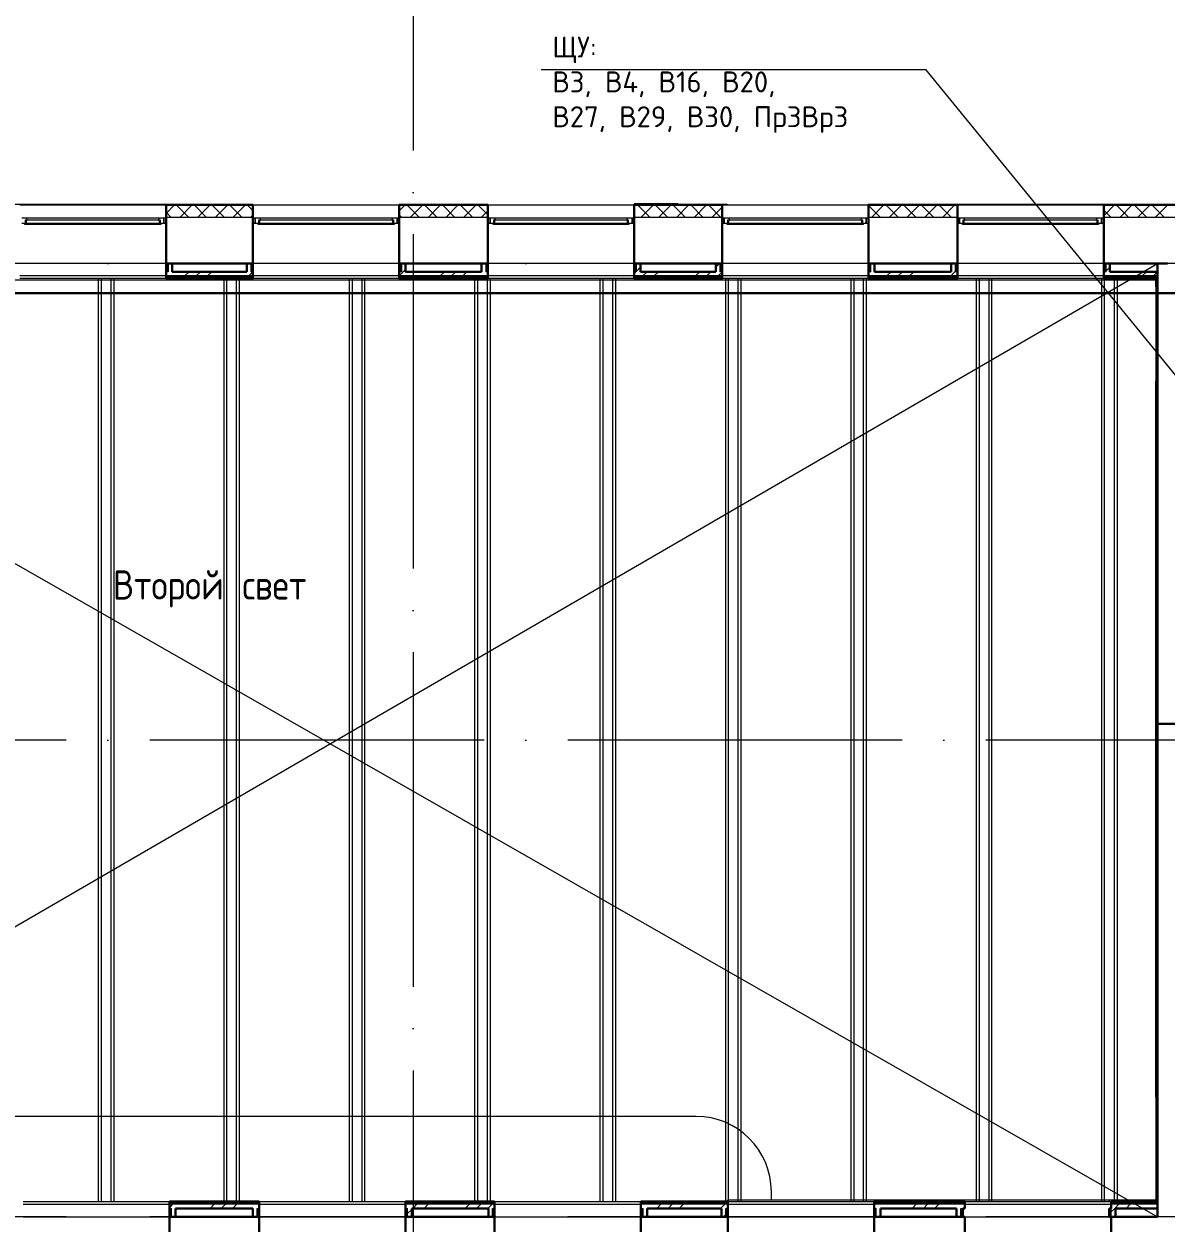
# Model space of a CAD drawing. Header units: millimetres. Extents: x -1073752 to 1436911, y -1379358 to 94781.
# Drawn here: x -878302 to -864643, y -1095475 to -1081124 of the extents above; entities that cross this region are included whole.
import ezdxf

# ---------------------------------------------------------------- set-up
doc = ezdxf.new("R2010")
doc.units = ezdxf.units.MM
doc.linetypes.add('ADSK_Линия сетки', pattern=[25, 20, -2.5, 0, -2.5])
doc.linetypes.add('ADSK_Сверху', pattern=[450, 300, -150])
for name, color, linetype, lineweight in [('_ Окна', 7, 'Continuous', 9), ('RC-Линии_связи-Адресные', 5, 'Continuous', 50), ('Аннотация', 7, 'Continuous', 18), ('Ограждение', 252, 'Continuous', 9), ('Окна', 7, 'Continuous', 9), ('Оси', 252, 'Continuous', 9), ('Перекрытие', 252, 'Continuous', 18), ('Стены внутренние', 7, 'Continuous', 18), ('Стены наружные', 7, 'Continuous', 18), ('Стены штриховка', 7, 'Continuous', 9)]:
    doc.layers.add(name, color=color, linetype=linetype, lineweight=lineweight)
doc.layers.add('PDF _АК RS-485', color=30, linetype='Continuous', true_color=0xff7f00)
doc.layers.add('Линии', color=7, linetype='Continuous', lineweight=9, true_color=0x00a600)
doc.styles.add('GOST Common_1', font='', dxfattribs={"width": 0.9, "height": 350})
doc.styles.add('ICOCPEUR', font='isocpeur.ttf', dxfattribs={"height": 250})
doc.styles.get('GOST Common_1').set_extended_font_data('GOST Common')

# ---------------------------------------------------------------- blocks, each defined once
blk = doc.blocks.new('Перекрытия 1 - Перекрытия 1-1698725-3 этаж копия 1')
at = {"layer": 'Перекрытие', "ltscale": 100}
for p, q in [((11699, 26580), (11699, 15540)), ((11734, 26580), (11734, 15540)), ((11849, 26580), (11849, 15540)), ((11884, 26580), (11884, 15540)), ((13199, 26580), (13199, 15540)), ((13234, 26580), (13234, 15540)), ((13349, 26580), (13349, 15540)), ((13384, 26580), (13384, 15540)), ((14699, 26580), (14699, 15540)), ((14734, 26580), (14734, 15540)), ((14849, 26580), (14849, 15540)), ((14884, 26580), (14884, 15540)), ((16199, 26580), (16199, 15540)), ((16234, 26580), (16234, 15540)), ((16349, 26580), (16349, 15540)), ((16384, 26580), (16384, 15540)), ((17699, 26580), (17699, 15540)), ((17734, 26580), (17734, 15540)), ((17849, 26580), (17849, 15540)), ((17884, 26580), (17884, 15540)), ((19199, 26580), (19199, 15540)), ((19234, 26580), (19234, 15540)), ((19349, 26580), (19349, 15540)), ((19384, 26580), (19384, 15540)), ((20699, 26580), (20699, 15540)), ((20734, 26580), (20734, 15540)), ((20849, 26580), (20849, 15540)), ((20884, 26580), (20884, 15540)), ((22199, 26580), (22199, 15540)), ((22234, 26580), (22234, 15540)), ((22349, 26580), (22349, 15540)), ((22384, 26580), (22384, 15540)), ((23699, 26580), (23699, 15540)), ((23734, 15540), (23734, 26580)), ((23849, 26580), (23849, 15540)), ((23884, 26580), (23884, 15540))]:
    blk.add_line(p, q, dxfattribs=at)
blk = doc.blocks.new('3 этаж')
at = {"layer": '_ Окна', "color": 251, "lineweight": 18, "true_color": 0x636466}
for p, q in [((288325, 29777), (288266, 29777)), ((288266, 29719), (288304, 29719)), ((288312, 29719), (288312, 29760)), ((288312, 29760), (288324, 29760)), ((288330, 29760), (288325, 29777)), ((289906, 29777), (289902, 29760)), ((289966, 29777), (289906, 29777)), ((289908, 29760), (289920, 29760)), ((289920, 29760), (289920, 29719)), ((289928, 29719), (289966, 29719)), ((289966, 29719), (289966, 29777)), ((291115, 29777), (291056, 29777)), ((291056, 29777), (291056, 29719)), ((291056, 29719), (291094, 29719)), ((291102, 29719), (291102, 29760)), ((291102, 29760), (291114, 29760)), ((291120, 29760), (291115, 29777)), ((292696, 29777), (292692, 29760)), ((292756, 29777), (292696, 29777)), ((292698, 29760), (292710, 29760)), ((292710, 29760), (292710, 29719)), ((292718, 29719), (292756, 29719)), ((292756, 29719), (292756, 29777)), ((293925, 29777), (293866, 29777)), ((293866, 29777), (293866, 29719)), ((293866, 29719), (293904, 29719)), ((293912, 29719), (293912, 29760)), ((293912, 29760), (293924, 29760)), ((293930, 29760), (293925, 29777)), ((295506, 29777), (295502, 29760)), ((295566, 29777), (295506, 29777)), ((295508, 29760), (295520, 29760)), ((295520, 29760), (295520, 29719)), ((295528, 29719), (295566, 29719)), ((295566, 29719), (295566, 29777)), ((296725, 29777), (296666, 29777)), ((296666, 29777), (296666, 29719)), ((296666, 29719), (296704, 29719)), ((296712, 29719), (296712, 29760)), ((296712, 29760), (296724, 29760)), ((296730, 29760), (296725, 29777)), ((298306, 29777), (298302, 29760)), ((298366, 29777), (298306, 29777)), ((298308, 29760), (298320, 29760)), ((298320, 29760), (298320, 29719)), ((298328, 29719), (298366, 29719)), ((298366, 29719), (298366, 29777)), ((299540, 29777), (299481, 29777)), ((299481, 29777), (299481, 29719)), ((299481, 29719), (299519, 29719)), ((299527, 29719), (299527, 29760)), ((299527, 29760), (299539, 29760)), ((299545, 29760), (299540, 29777)), ((301121, 29777), (301117, 29760)), ((301181, 29777), (301121, 29777)), ((301123, 29760), (301135, 29760)), ((301135, 29760), (301135, 29719)), ((301143, 29719), (301181, 29719)), ((301181, 29719), (301181, 29777))]:
    blk.add_line(p, q, dxfattribs=at)
at = {"layer": '_ Окна', "color": 251, "true_color": 0x636466}
for p, q in [((289991, 29777), (289966, 29777)), ((289966, 29777), (289966, 29719)), ((289966, 29719), (289991, 29719)), ((291056, 29777), (291031, 29777)), ((291031, 29719), (291056, 29719)), ((291056, 29719), (291056, 29777)), ((292781, 29777), (292756, 29777)), ((292756, 29777), (292756, 29719)), ((292756, 29719), (292781, 29719)), ((293866, 29777), (293841, 29777)), ((293841, 29719), (293866, 29719)), ((293866, 29719), (293866, 29777)), ((295591, 29777), (295566, 29777)), ((295566, 29777), (295566, 29719)), ((295566, 29719), (295591, 29719)), ((296666, 29777), (296641, 29777)), ((296641, 29719), (296666, 29719)), ((296666, 29719), (296666, 29777)), ((298391, 29777), (298366, 29777)), ((298366, 29777), (298366, 29719)), ((298366, 29719), (298391, 29719)), ((299481, 29777), (299456, 29777)), ((299456, 29719), (299481, 29719)), ((299481, 29719), (299481, 29777)), ((301206, 29777), (301181, 29777)), ((301181, 29777), (301181, 29719)), ((301181, 29719), (301206, 29719))]:
    blk.add_line(p, q, dxfattribs=at)
at = {"layer": 'Линии', "color": 251, "linetype": 'ADSK_Сверху', "ltscale": 200, "true_color": 0x636466}
for p, q in [((282206, 17837), (301851, 29237)), ((282206, 29062), (301851, 17837))]:
    blk.add_line(p, q, dxfattribs=at)
at = {"layer": 'Ограждение', "color": 251, "true_color": 0x636466}
for p, q in [((301836, 29037), (282221, 29037)), ((289991, 29037), (288241, 29037)), ((289991, 29057), (289991, 29037)), ((291031, 29037), (291031, 29057)), ((292781, 29037), (291031, 29037)), ((292781, 29057), (292781, 29037)), ((293841, 29037), (293841, 29057)), ((295591, 29037), (293841, 29037)), ((295591, 29057), (295591, 29037)), ((296641, 29037), (296641, 29057)), ((298391, 29037), (296641, 29037)), ((298391, 29057), (298391, 29037)), ((299456, 29037), (299456, 29057)), ((301206, 29037), (299456, 29037)), ((301206, 29057), (301206, 29037)), ((301826, 29037), (301826, 28957)), ((301836, 28957), (301826, 28957)), ((301826, 27827), (301836, 27827)), ((301826, 27827), (301826, 19267)), ((301836, 19267), (301826, 19267)), ((296711, 18017), (296711, 18037)), ((296711, 18037), (301836, 18037)), ((296711, 18017), (296711, 18037)), ((296711, 18037), (298461, 18037)), ((298461, 18037), (298461, 18017)), ((299521, 18017), (299521, 18037)), ((299521, 18037), (301271, 18037)), ((301271, 18037), (301271, 18017))]:
    blk.add_line(p, q, dxfattribs=at)
at = {"layer": 'Окна', "color": 251, "true_color": 0x636466}
for p, q in [((288304, 29719), (289928, 29719)), ((288304, 29702), (288304, 29719)), ((288324, 29760), (289908, 29760)), ((288324, 29719), (288324, 29760)), ((289906, 29777), (288325, 29777)), ((289908, 29760), (289908, 29719)), ((289928, 29719), (289928, 29702)), ((291094, 29719), (292718, 29719)), ((291094, 29702), (291094, 29719)), ((291114, 29760), (292698, 29760)), ((291114, 29719), (291114, 29760)), ((292696, 29777), (291115, 29777)), ((292698, 29760), (292698, 29719)), ((292718, 29719), (292718, 29702)), ((293904, 29719), (295528, 29719)), ((293904, 29702), (293904, 29719)), ((293924, 29760), (295508, 29760)), ((293924, 29719), (293924, 29760)), ((295506, 29777), (293925, 29777)), ((295508, 29760), (295508, 29719)), ((295528, 29719), (295528, 29702)), ((296704, 29719), (298328, 29719)), ((296704, 29702), (296704, 29719)), ((296724, 29760), (298308, 29760)), ((296724, 29719), (296724, 29760)), ((298306, 29777), (296725, 29777)), ((298308, 29760), (298308, 29719)), ((298328, 29719), (298328, 29702)), ((299519, 29719), (301143, 29719)), ((299519, 29702), (299519, 29719)), ((299539, 29760), (301123, 29760)), ((299539, 29719), (299539, 29760)), ((301121, 29777), (299540, 29777)), ((301123, 29760), (301123, 29719)), ((301143, 29719), (301143, 29702)), ((289928, 29702), (288304, 29702)), ((292718, 29702), (291094, 29702)), ((295528, 29702), (293904, 29702)), ((298328, 29702), (296704, 29702)), ((301143, 29702), (299519, 29702))]:
    blk.add_line(p, q, dxfattribs=at)
at = {"layer": 'Оси', "color": 251, "linetype": 'ADSK_Линия сетки', "ltscale": 200, "true_color": 0x636466}
for p, q in [((292946, 34587), (292946, -31390)), ((308796, 29237), (237074, 29237)), ((308796, 23537), (237074, 23537)), ((308796, 17837), (237074, 17837))]:
    blk.add_line(p, q, dxfattribs=at)
at = {"layer": 'Перекрытие', "color": 251, "true_color": 0x636466}
for p, q in [((296331, 19037), (282221, 19037)), ((297231, 18037), (297231, 18137))]:
    blk.add_line(p, q, dxfattribs=at)
blk.add_arc((296331, 18137), 900, 0, 90, dxfattribs=at)
at = {"layer": 'Стены внутренние', "color": 251, "true_color": 0x636466}
for p, q in [((288241, 29939), (289991, 29939)), ((291031, 29939), (292781, 29939)), ((293841, 29939), (295591, 29939)), ((296641, 29939), (298391, 29939)), ((299456, 29939), (301206, 29939)), ((291031, 29787), (289991, 29787)), ((293841, 29787), (292781, 29787)), ((296641, 29787), (295591, 29787)), ((299456, 29787), (298391, 29787)), ((302276, 29787), (301206, 29787)), ((289991, 29237), (288241, 29237)), ((292781, 29237), (291031, 29237)), ((295591, 29237), (293841, 29237)), ((298391, 29237), (296641, 29237)), ((301206, 29237), (299456, 29237)), ((288281, 17837), (290031, 17837)), ((291106, 17837), (292856, 17837)), ((293921, 17837), (295671, 17837)), ((296711, 17837), (298461, 17837)), ((299546, 17837), (301271, 17837))]:
    blk.add_line(p, q, dxfattribs=at)
at = {"layer": 'Стены внутренние', "color": 251, "lineweight": 30, "true_color": 0x636466}
for p, q in [((289991, 29237), (289991, 29939)), ((289991, 29939), (291031, 29939)), ((291031, 29237), (291031, 29939)), ((292781, 29237), (292781, 29939)), ((292781, 29939), (293841, 29939)), ((293841, 29237), (293841, 29939)), ((295591, 29237), (295591, 29939)), ((295591, 29939), (296641, 29939)), ((296641, 29237), (296641, 29939)), ((298391, 29237), (298391, 29939)), ((298391, 29939), (299456, 29939)), ((299456, 29237), (299456, 29939)), ((301206, 29237), (301206, 29939)), ((301206, 29939), (302276, 29939)), ((290066, 29237), (290956, 29237)), ((292856, 29237), (293766, 29237)), ((295666, 29237), (296566, 29237)), ((298466, 29237), (299381, 29237)), ((301971, 29237), (301281, 29237)), ((301851, 29137), (301851, 29237)), ((301851, 29062), (301851, 29062)), ((302121, 23732), (301851, 23732)), ((290031, 17837), (290031, 17287)), ((290106, 17837), (291031, 17837)), ((291106, 17837), (291106, 17287)), ((292856, 17837), (292856, 17287)), ((292931, 17837), (293846, 17837)), ((293921, 17837), (293921, 17287)), ((295671, 17837), (295671, 17287)), ((295746, 17837), (296636, 17837)), ((296711, 17837), (296711, 17287)), ((298461, 17837), (298461, 17287)), ((298536, 17837), (299446, 17837)), ((299521, 17837), (299546, 17837)), ((299546, 17837), (299546, 17287)), ((301296, 17837), (301296, 17287)), ((301346, 17837), (301851, 17837)), ((301851, 17837), (301851, 17937))]:
    blk.add_line(p, q, dxfattribs=at)
at = {"layer": 'Стены внутренние', "color": 251, "linetype": 'Continuous', "lineweight": 9, "true_color": 0x636466}
for p, q in [((289991, 29835), (290093, 29937)), ((290264, 29787), (290114, 29937)), ((290155, 29787), (290305, 29937)), ((290477, 29787), (290327, 29937)), ((290367, 29787), (290517, 29937)), ((290461, 29939), (290460, 29937)), ((290689, 29787), (290539, 29937)), ((290552, 29937), (290551, 29939)), ((290579, 29787), (290729, 29937)), ((290901, 29787), (290751, 29937)), ((290791, 29787), (290941, 29937)), ((291029, 29871), (290963, 29937)), ((292783, 29896), (292781, 29893)), ((292783, 29869), (292850, 29937)), ((293022, 29787), (292872, 29937)), ((292913, 29787), (293063, 29937)), ((292924, 29939), (292923, 29937)), ((293234, 29787), (293084, 29937)), ((293125, 29787), (293275, 29937)), ((293446, 29787), (293296, 29937)), ((293337, 29787), (293487, 29937)), ((293368, 29937), (293367, 29939)), ((293659, 29787), (293509, 29937)), ((293549, 29787), (293699, 29937)), ((293841, 29816), (293721, 29937)), ((293761, 29787), (293839, 29864)), ((295591, 29908), (295593, 29908)), ((295593, 29921), (295608, 29937)), ((295780, 29787), (295630, 29937)), ((295670, 29787), (295820, 29937)), ((295740, 29939), (295739, 29937)), ((295831, 29937), (295830, 29939)), ((295992, 29787), (295842, 29937)), ((295882, 29787), (296032, 29937)), ((296204, 29787), (296054, 29937)), ((296095, 29787), (296245, 29937)), ((296416, 29787), (296266, 29937)), ((296307, 29787), (296457, 29937)), ((296628, 29787), (296478, 29937)), ((296519, 29787), (296639, 29906)), ((298538, 29787), (298393, 29931)), ((298428, 29787), (298578, 29937)), ((298750, 29787), (298600, 29937)), ((298640, 29787), (298790, 29937)), ((298647, 29937), (298646, 29939)), ((298962, 29787), (298812, 29937)), ((298852, 29787), (299002, 29937)), ((299174, 29787), (299024, 29937)), ((299064, 29787), (299214, 29937)), ((299386, 29787), (299236, 29937)), ((299277, 29787), (299427, 29937)), ((299454, 29931), (299448, 29937)), ((301206, 29807), (301336, 29937)), ((301295, 29787), (301208, 29874)), ((301254, 29939), (301253, 29937)), ((301507, 29787), (301357, 29937)), ((301398, 29787), (301548, 29937)), ((301720, 29787), (301570, 29937)), ((301610, 29787), (301760, 29937)), ((301932, 29787), (301782, 29937)), ((301822, 29787), (301972, 29937)), ((290052, 29787), (289991, 29848)), ((291003, 29787), (291031, 29814)), ((292810, 29787), (292781, 29816))]:
    blk.add_line(p, q, dxfattribs=at)
at = {"layer": 'Стены наружные', "color": 251, "true_color": 0x636466}
for p, q in [((287746, 29944), (290506, 29944)), ((290506, 29939), (290506, 29944)), ((290511, 29944), (291031, 29944)), ((290511, 29939), (290511, 29944)), ((291031, 29939), (291031, 29944)), ((292781, 29944), (292781, 29939)), ((292781, 29944), (293841, 29944)), ((293311, 29939), (293311, 29944)), ((293841, 29939), (293841, 29944)), ((296116, 29944), (296701, 29944)), ((296146, 29939), (296146, 29944)), ((296701, 29944), (296701, 29939)), ((298391, 29944), (302301, 29944)), ((298391, 29939), (298391, 29944)), ((298926, 29944), (298926, 29939)), ((301751, 29939), (301751, 29944)), ((289991, 29087), (288241, 29087)), ((289991, 29057), (288241, 29057)), ((292781, 29087), (291031, 29087)), ((292781, 29057), (291031, 29057)), ((295591, 29087), (293841, 29087)), ((295591, 29057), (293841, 29057)), ((298391, 29087), (296641, 29087)), ((298391, 29057), (296641, 29057)), ((301206, 29087), (299456, 29087)), ((301206, 29057), (299456, 29057)), ((288281, 18017), (290031, 18017)), ((288281, 17987), (290031, 17987)), ((291106, 18017), (292856, 18017)), ((291106, 17987), (292856, 17987)), ((293921, 18017), (295671, 18017)), ((293921, 17987), (295671, 17987)), ((296711, 18017), (298461, 18017)), ((296711, 17987), (298461, 17987)), ((299546, 18017), (301296, 18017)), ((299546, 17987), (301296, 17987))]:
    blk.add_line(p, q, dxfattribs=at)
at = {"layer": 'Стены наружные', "color": 251, "lineweight": 30, "true_color": 0x636466}
for p, q in [((296116, 29944), (295591, 29944)), ((295591, 29944), (295591, 29939)), ((296116, 29944), (296116, 29939)), ((289991, 29062), (289991, 29237)), ((290066, 29237), (289991, 29237)), ((290066, 29237), (290066, 29137)), ((290066, 29137), (290956, 29137)), ((290956, 29137), (290956, 29237)), ((291031, 29237), (290956, 29237)), ((291031, 29237), (291031, 29062)), ((292781, 29062), (292781, 29237)), ((292856, 29237), (292781, 29237)), ((292856, 29237), (292856, 29137)), ((292856, 29137), (293766, 29137)), ((293766, 29137), (293766, 29237)), ((293841, 29237), (293766, 29237)), ((293841, 29237), (293841, 29062)), ((295591, 29062), (295591, 29237)), ((295666, 29237), (295591, 29237)), ((295666, 29237), (295666, 29137)), ((295666, 29137), (296566, 29137)), ((296566, 29137), (296566, 29237)), ((296641, 29237), (296566, 29237)), ((296641, 29237), (296641, 29062)), ((298391, 29062), (298391, 29237)), ((298466, 29237), (298391, 29237)), ((298466, 29237), (298466, 29137)), ((298466, 29137), (299381, 29137)), ((299381, 29137), (299381, 29237)), ((299456, 29237), (299381, 29237)), ((299456, 29237), (299456, 29062)), ((301206, 29062), (301206, 29237)), ((301281, 29237), (301206, 29237)), ((301281, 29237), (301281, 29137)), ((301281, 29137), (301851, 29137)), ((301851, 29062), (301851, 29137)), ((289991, 29057), (289991, 29062)), ((289991, 29057), (291031, 29057)), ((291031, 29057), (291031, 29062)), ((292781, 29057), (292781, 29062)), ((292781, 29057), (293841, 29057)), ((293841, 29057), (293841, 29062)), ((295591, 29057), (295591, 29062)), ((295591, 29057), (296641, 29057)), ((296641, 29057), (296641, 29062)), ((298391, 29057), (298391, 29062)), ((298391, 29057), (299456, 29057)), ((299456, 29057), (299456, 29062)), ((301206, 29057), (301206, 29062)), ((301836, 29057), (301206, 29057)), ((301836, 29062), (301851, 29062)), ((301851, 29062), (301836, 29062)), ((301836, 29057), (301836, 18017)), ((301851, 17937), (301851, 29062)), ((290031, 18017), (291106, 18017)), ((290031, 17837), (290031, 18017)), ((291106, 18017), (291106, 17837)), ((293921, 18017), (292856, 18017)), ((292856, 17837), (292856, 18017)), ((293921, 18017), (293921, 17837)), ((295671, 18017), (296711, 18017)), ((295671, 17837), (295671, 18017)), ((296711, 18017), (296711, 17837)), ((298461, 18017), (299546, 18017)), ((298461, 17837), (298461, 18017)), ((299546, 17937), (299546, 18017)), ((301836, 18017), (301296, 18017)), ((301296, 17937), (301296, 18017)), ((290031, 17837), (290106, 17837)), ((290106, 17937), (291031, 17937)), ((290106, 17937), (290106, 17837)), ((291031, 17837), (291031, 17937)), ((291031, 17837), (291106, 17837)), ((292856, 17837), (292931, 17837)), ((293846, 17937), (292931, 17937)), ((292931, 17937), (292931, 17837)), ((293846, 17837), (293846, 17937)), ((293846, 17837), (293921, 17837)), ((295671, 17837), (295746, 17837)), ((295746, 17937), (296636, 17937)), ((295746, 17937), (295746, 17837)), ((296636, 17837), (296636, 17937)), ((296636, 17837), (296711, 17837)), ((298461, 17837), (298536, 17837)), ((298536, 17937), (299446, 17937)), ((298536, 17937), (298536, 17837)), ((299446, 17837), (299446, 17937)), ((299446, 17837), (299521, 17837)), ((299521, 17937), (299546, 17937)), ((299521, 17937), (299521, 17837)), ((301271, 17837), (301271, 17937)), ((301271, 17937), (301296, 17937)), ((301271, 17837), (301346, 17837)), ((301346, 17937), (301851, 17937)), ((301346, 17937), (301346, 17837))]:
    blk.add_line(p, q, dxfattribs=at)
at = {"layer": 'Стены наружные', "color": 251, "linetype": 'Continuous', "lineweight": 9, "true_color": 0x636466}
for p, q in [((295743, 29944), (295740, 29939)), ((295830, 29939), (295827, 29944)), ((289991, 29198), (290003, 29211)), ((290003, 29211), (290016, 29223)), ((290217, 29087), (290267, 29137)), ((290352, 29087), (290402, 29137)), ((290487, 29087), (290537, 29137)), ((290981, 29087), (291031, 29137)), ((291006, 29152), (291018, 29165)), ((291018, 29165), (291031, 29177)), ((292781, 29230), (292787, 29237)), ((292781, 29090), (292827, 29137)), ((292827, 29137), (292856, 29165)), ((293271, 29087), (293321, 29137)), ((293406, 29087), (293456, 29137)), ((293540, 29087), (293590, 29137)), ((293816, 29205), (293828, 29217)), ((293828, 29217), (293841, 29230)), ((295591, 29117), (295611, 29137)), ((295616, 29142), (295666, 29192)), ((295695, 29087), (295745, 29137)), ((295830, 29087), (295880, 29137)), ((296324, 29087), (296374, 29137)), ((296459, 29087), (296509, 29137)), ((296566, 29194), (296609, 29237)), ((296594, 29087), (296641, 29134)), ((298414, 29137), (298416, 29138)), ((298614, 29087), (298664, 29137)), ((298749, 29087), (298799, 29137)), ((298884, 29087), (298934, 29137)), ((299377, 29087), (299427, 29137)), ((299427, 29137), (299431, 29140)), ((301206, 29170), (301218, 29183)), ((301206, 29119), (301224, 29137)), ((301218, 29183), (301231, 29195)), ((301231, 29144), (301281, 29194)), ((301667, 29087), (301717, 29137)), ((301802, 29087), (301851, 29135)), ((290061, 29057), (290066, 29062)), ((290066, 29062), (290079, 29074)), ((290079, 29074), (290091, 29087)), ((290278, 29062), (290291, 29074)), ((290291, 29074), (290303, 29087)), ((290486, 29057), (290491, 29062)), ((290491, 29062), (290503, 29074)), ((290503, 29074), (290516, 29087)), ((290703, 29062), (290715, 29074)), ((290715, 29074), (290728, 29087)), ((290910, 29057), (290915, 29062)), ((290915, 29062), (290927, 29074)), ((290927, 29074), (290940, 29087)), ((292824, 29062), (292837, 29074)), ((292837, 29074), (292849, 29087)), ((293031, 29057), (293036, 29062)), ((293036, 29062), (293049, 29074)), ((293049, 29074), (293061, 29087)), ((293248, 29062), (293261, 29074)), ((293261, 29074), (293273, 29087)), ((293455, 29057), (293460, 29062)), ((293460, 29062), (293473, 29074)), ((293473, 29074), (293485, 29087)), ((293673, 29062), (293685, 29074)), ((293685, 29074), (293698, 29087)), ((295591, 29071), (295594, 29074)), ((295594, 29074), (295607, 29087)), ((295794, 29062), (295806, 29074)), ((295806, 29074), (295819, 29087)), ((296001, 29057), (296006, 29062)), ((296006, 29062), (296019, 29074)), ((296019, 29074), (296031, 29087)), ((296218, 29062), (296231, 29074)), ((296231, 29074), (296243, 29087)), ((296425, 29057), (296430, 29062)), ((296430, 29062), (296443, 29074)), ((296443, 29074), (296455, 29087)), ((298547, 29057), (298552, 29062)), ((298552, 29062), (298564, 29074)), ((298564, 29074), (298577, 29087)), ((298764, 29062), (298776, 29074)), ((298776, 29074), (298789, 29087)), ((298971, 29057), (298976, 29062)), ((298976, 29062), (298988, 29074)), ((298988, 29074), (299001, 29087)), ((299188, 29062), (299200, 29074)), ((299200, 29074), (299213, 29087)), ((299395, 29057), (299400, 29062)), ((299400, 29062), (299413, 29074)), ((299413, 29074), (299425, 29087)), ((301309, 29062), (301322, 29074)), ((301322, 29074), (301334, 29087)), ((301516, 29057), (301521, 29062)), ((301521, 29062), (301534, 29074)), ((301534, 29074), (301546, 29087)), ((301734, 29062), (301746, 29074)), ((301746, 29074), (301759, 29087)), ((290031, 17995), (290035, 17999)), ((290031, 17944), (290074, 17987)), ((290035, 17999), (290047, 18012)), ((290047, 18012), (290052, 18017)), ((290234, 17987), (290247, 17999)), ((290247, 17999), (290259, 18012)), ((290446, 17987), (290459, 17999)), ((290459, 17999), (290471, 18012)), ((290471, 18012), (290476, 18017)), ((290517, 17937), (290567, 17987)), ((290652, 17937), (290702, 17987)), ((290659, 17987), (290671, 17999)), ((290671, 17999), (290684, 18012)), ((290787, 17937), (290837, 17987)), ((290871, 17987), (290883, 17999)), ((290883, 17999), (290896, 18012)), ((290896, 18012), (290901, 18017)), ((291083, 17987), (291095, 17999)), ((291095, 17999), (291106, 18009)), ((292856, 17985), (292857, 17987)), ((292942, 17937), (292992, 17987)), ((292992, 17987), (293005, 17999)), ((293005, 17999), (293017, 18012)), ((293017, 18012), (293022, 18017)), ((293077, 17937), (293127, 17987)), ((293204, 17987), (293217, 17999)), ((293217, 17999), (293229, 18012)), ((293416, 17987), (293429, 17999)), ((293429, 17999), (293441, 18012)), ((293441, 18012), (293446, 18017)), ((293570, 17937), (293620, 17987)), ((293628, 17987), (293641, 17999)), ((293641, 17999), (293653, 18012)), ((293705, 17937), (293755, 17987)), ((293840, 17937), (293890, 17987)), ((293841, 17987), (293853, 17999)), ((293853, 17999), (293866, 18012)), ((293866, 18012), (293871, 18017)), ((295750, 17987), (295762, 17999)), ((295762, 17999), (295775, 18012)), ((295860, 17937), (295910, 17987)), ((295962, 17987), (295974, 17999)), ((295974, 17999), (295987, 18012)), ((295987, 18012), (295992, 18017)), ((295995, 17937), (296045, 17987)), ((296130, 17937), (296180, 17987)), ((296174, 17987), (296187, 17999)), ((296187, 17999), (296199, 18012)), ((296386, 17987), (296399, 17999)), ((296399, 17999), (296411, 18012)), ((296411, 18012), (296416, 18017)), ((296598, 17987), (296611, 17999)), ((296611, 17999), (296623, 18012)), ((296624, 17937), (296674, 17987)), ((298461, 17977), (298470, 17987)), ((298507, 17987), (298520, 17999)), ((298520, 17999), (298532, 18012)), ((298532, 18012), (298537, 18017)), ((298720, 17987), (298732, 17999)), ((298732, 17999), (298745, 18012)), ((298914, 17937), (298964, 17987)), ((298932, 17987), (298944, 17999)), ((298944, 17999), (298957, 18012)), ((298957, 18012), (298962, 18017)), ((299049, 17937), (299099, 17987)), ((299144, 17987), (299156, 17999)), ((299156, 17999), (299169, 18012)), ((299184, 17937), (299234, 17987)), ((299356, 17987), (299368, 17999)), ((299368, 17999), (299381, 18012)), ((299381, 18012), (299386, 18017)), ((301339, 17937), (301389, 17987)), ((301474, 17937), (301524, 17987)), ((301477, 17987), (301490, 17999)), ((301490, 17999), (301502, 18012)), ((301502, 18012), (301507, 18017)), ((301689, 17987), (301702, 17999)), ((301702, 17999), (301714, 18012)), ((292856, 17850), (292868, 17863)), ((292868, 17863), (292881, 17875)), ((292881, 17875), (292931, 17925)), ((293903, 17837), (293908, 17842)), ((293908, 17842), (293921, 17855)), ((295671, 17908), (295683, 17920)), ((295683, 17920), (295696, 17933)), ((296659, 17837), (296686, 17864)), ((296686, 17862), (296698, 17874)), ((296698, 17874), (296711, 17887)), ((299496, 17914), (299508, 17927)), ((299508, 17927), (299518, 17937)), ((301296, 17894), (301339, 17937))]:
    blk.add_line(p, q, dxfattribs=at)
at = {"layer": 'Стены штриховка', "color": 251, "true_color": 0x636466}
for p, q in [((289991, 29863), (289993, 29863)), ((289993, 29863), (289993, 29937)), ((289993, 29937), (291029, 29937)), ((291029, 29937), (291029, 29863)), ((291029, 29863), (291031, 29863)), ((292781, 29863), (292783, 29863)), ((292783, 29863), (292783, 29937)), ((292783, 29937), (293839, 29937)), ((293839, 29937), (293839, 29863)), ((293839, 29863), (293841, 29863)), ((295591, 29863), (295593, 29863)), ((295593, 29863), (295593, 29937)), ((295593, 29937), (296639, 29937)), ((296639, 29937), (296639, 29863)), ((296639, 29863), (296641, 29863)), ((298391, 29863), (298393, 29863)), ((298393, 29863), (298393, 29937)), ((298393, 29937), (299454, 29937)), ((299454, 29937), (299454, 29863)), ((299454, 29863), (299456, 29863)), ((301206, 29863), (301208, 29863)), ((301208, 29863), (301208, 29937)), ((301208, 29937), (302274, 29937)), ((290016, 29137), (289991, 29137)), ((290003, 29237), (290003, 29137)), ((290016, 29237), (290016, 29137)), ((291006, 29237), (291006, 29137)), ((291031, 29137), (291006, 29137)), ((291018, 29237), (291018, 29137)), ((292806, 29137), (292781, 29137)), ((292793, 29237), (292793, 29137)), ((292806, 29237), (292806, 29137)), ((293816, 29237), (293816, 29137)), ((293841, 29137), (293816, 29137)), ((293828, 29237), (293828, 29137)), ((295616, 29137), (295591, 29137)), ((295603, 29237), (295603, 29137)), ((295616, 29237), (295616, 29137)), ((296616, 29237), (296616, 29137)), ((296641, 29137), (296616, 29137)), ((296628, 29237), (296628, 29137)), ((298416, 29137), (298391, 29137)), ((298403, 29237), (298403, 29137)), ((298416, 29237), (298416, 29137)), ((299431, 29237), (299431, 29137)), ((299456, 29137), (299431, 29137)), ((299443, 29237), (299443, 29137)), ((301231, 29137), (301206, 29137)), ((301218, 29237), (301218, 29137)), ((301231, 29237), (301231, 29137)), ((291031, 29087), (289991, 29087)), ((291031, 29074), (289991, 29074)), ((291031, 29062), (289991, 29062)), ((289991, 29062), (291031, 29062)), ((293841, 29087), (292781, 29087)), ((293841, 29074), (292781, 29074)), ((293841, 29062), (292781, 29062)), ((292781, 29062), (293841, 29062)), ((296641, 29087), (295591, 29087)), ((296641, 29074), (295591, 29074)), ((296641, 29062), (295591, 29062)), ((295591, 29062), (296641, 29062)), ((299456, 29087), (298391, 29087)), ((299456, 29074), (298391, 29074)), ((299456, 29062), (298391, 29062)), ((298391, 29062), (299456, 29062)), ((301851, 29087), (301206, 29087)), ((301851, 29074), (301206, 29074)), ((301836, 29062), (301206, 29062)), ((301206, 29062), (301836, 29062)), ((301836, 29057), (301836, 29062)), ((290031, 18012), (291106, 18012)), ((291106, 18012), (290031, 18012)), ((291106, 17999), (290031, 17999)), ((291106, 17987), (290031, 17987)), ((292856, 18012), (293921, 18012)), ((293921, 18012), (292856, 18012)), ((293921, 17999), (292856, 17999)), ((293921, 17987), (292856, 17987)), ((295671, 18012), (296711, 18012)), ((296711, 18012), (295671, 18012)), ((296711, 17999), (295671, 17999)), ((296711, 17987), (295671, 17987)), ((298461, 18012), (299546, 18012)), ((299546, 18012), (298461, 18012)), ((299546, 17999), (298461, 17999)), ((299546, 17987), (298461, 17987)), ((301296, 18012), (301851, 18012)), ((301851, 18012), (301296, 18012)), ((301851, 17999), (301296, 17999)), ((301851, 17987), (301296, 17987)), ((301836, 18017), (301851, 18017)), ((290031, 17937), (290056, 17937)), ((290043, 17837), (290043, 17937)), ((290056, 17837), (290056, 17937)), ((291081, 17837), (291081, 17937)), ((291081, 17937), (291106, 17937)), ((291093, 17837), (291093, 17937)), ((292856, 17937), (292881, 17937)), ((292868, 17837), (292868, 17937)), ((292881, 17837), (292881, 17937)), ((293896, 17837), (293896, 17937)), ((293896, 17937), (293921, 17937)), ((293908, 17837), (293908, 17937)), ((295671, 17937), (295696, 17937)), ((295683, 17837), (295683, 17937)), ((295696, 17837), (295696, 17937)), ((296686, 17837), (296686, 17937)), ((296686, 17937), (296711, 17937)), ((296698, 17837), (296698, 17937)), ((298461, 17937), (298486, 17937)), ((298473, 17837), (298473, 17937)), ((298486, 17837), (298486, 17937)), ((299496, 17837), (299496, 17937)), ((299496, 17937), (299521, 17937)), ((299508, 17837), (299508, 17937)), ((301283, 17837), (301283, 17937)), ((301296, 17837), (301296, 17937))]:
    blk.add_line(p, q, dxfattribs=at)
at = {"layer": 'Перекрытие', "color": 251, "true_color": 0x636466}
blk.add_blockref('Перекрытия 1 - Перекрытия 1-1698725-3 этаж копия 1', (277482, 2476), dxfattribs=at)
at = {"layer": 'Аннотация', "color": 251, "true_color": 0x636466, "style": 'GOST Common_1', "width": 0.9}
for s, p in [('Второй', (289356, 25217)), ('свет', (290904, 25217))]:
    blk.add_text(s, height=350, dxfattribs=at).set_placement(p)

msp = doc.modelspace()

# ---------------------------------------------------------------- linework, layer by layer
at = {"layer": 'PDF _АК RS-485', "linetype": 'ByBlock', "lineweight": 30, "ltscale": 100}
msp.add_line((-884020.3, -1084342.4), (-864082.6, -1084342.4), dxfattribs=at)
at = {"layer": 'RC-Линии_связи-Адресные', "color": 0, "linetype": 'Continuous', "lineweight": 5, "ltscale": 2}
for p, q in [((-872114.5, -1081666.8), (-867520.3, -1081666.8)), ((-867520.3, -1081666.8), (-864332.6, -1085566.3))]:
    msp.add_line(p, q, dxfattribs=at)

# ---------------------------------------------------------------- block references
msp.add_blockref('3 этаж', (-1166593.9, -1113224.3))

# ---------------------------------------------------------------- texts
at = {"layer": 'RC-Линии_связи-Адресные', "color": 0, "linetype": 'Continuous', "lineweight": 40, "ltscale": 15, "insert": (-871983.2, -1082267.2), "char_height": 250, "width": 4462.898, "attachment_point": 4, "style": 'ICOCPEUR'}
msp.add_mtext('ЩУ:\\PВ3, В4, В16, В20,\\PВ27, В29, В30, Пр3Вр3\\P\\P   ', dxfattribs=at)

doc.saveas('drawing.dxf')
